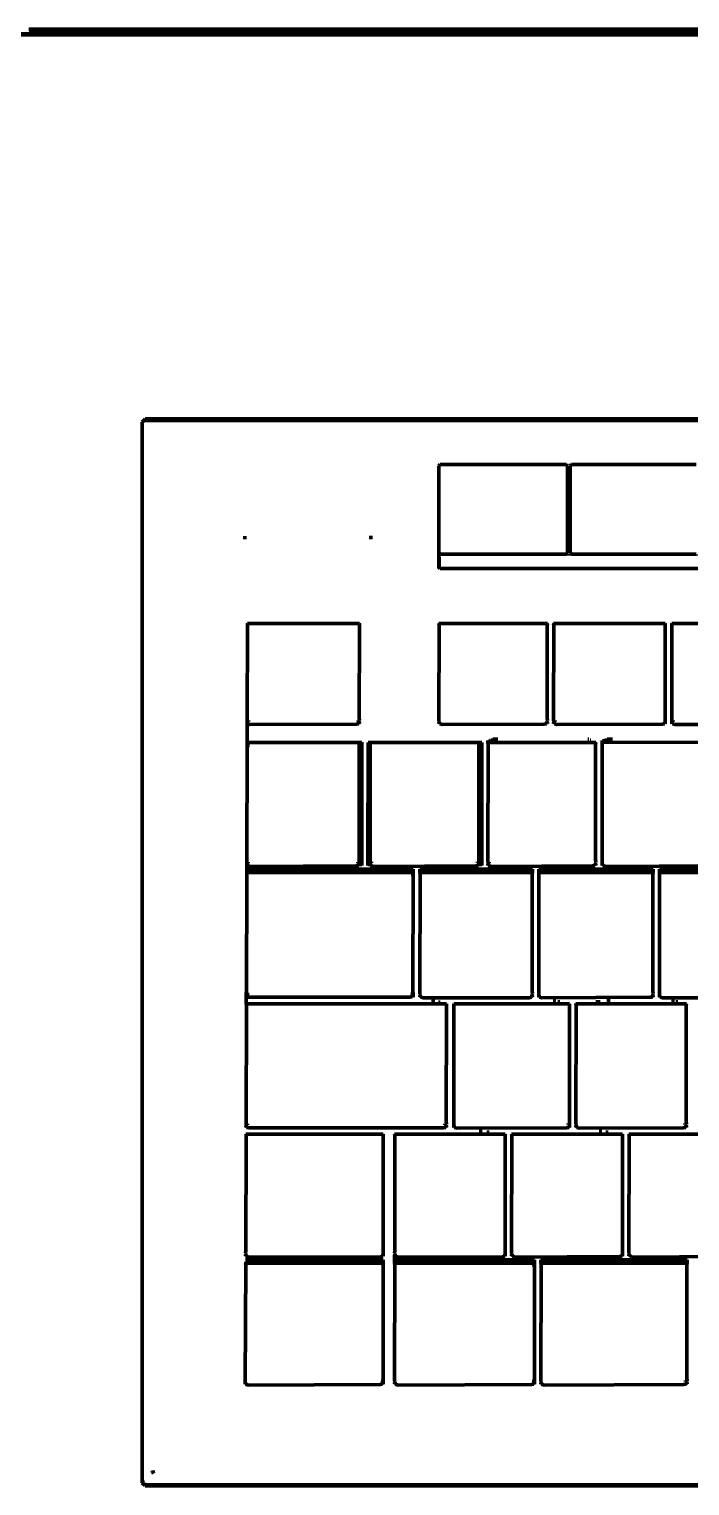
# Model space of a CAD drawing. Header units: millimetres. Extents: x 4307 to 31003, y 2809 to 20009.
# Drawn here: x 11150 to 11221.8, y 12631 to 12789.3 of the extents above; entities that cross this region are included whole.
import ezdxf

# ---------------------------------------------------------------- set-up
doc = ezdxf.new("R2010")
doc.units = ezdxf.units.MM
doc.layers.add('ProfileEdges', color=7, linetype='Continuous')

msp = doc.modelspace()

# ---------------------------------------------------------------- linework, layer by layer
for p, q in [((11194.7, 12732.13), (11194.7, 12732.23)), ((11396.47, 12732.13), (11194.7, 12732.13)), ((11194.7, 12731.94), (11194.7, 12730.8)), ((11194.7, 12730.8), (11396.47, 12730.8)), ((11173.7, 12713.79), (11173.79, 12713.79)), ((11173.71, 12714.13), (11174.05, 12714.13)), ((11173.79, 12713.79), (11185.58, 12713.75)), ((11185.58, 12714.13), (11185.92, 12714.13)), ((11185.83, 12713.79), (11185.92, 12713.79)), ((11194.56, 12714.13), (11194.65, 12714.13)), ((11194.65, 12713.79), (11194.56, 12713.79)), ((11205.99, 12713.75), (11194.65, 12713.79)), ((11206.25, 12714.13), (11206.34, 12714.13)), ((11206.34, 12713.79), (11206.25, 12713.79)), ((11207.02, 12714.13), (11207.36, 12714.13)), ((11207.11, 12713.79), (11207.02, 12713.79)), ((11218.82, 12713.75), (11207.11, 12713.79)), ((11219.08, 12714.13), (11219.16, 12714.13)), ((11219.16, 12713.79), (11219.08, 12713.79)), ((11219.85, 12714.13), (11220.19, 12714.13)), ((11219.93, 12713.79), (11219.85, 12713.79)), ((11231.95, 12713.75), (11219.93, 12713.79)), ((11173.66, 12698.73), (11174, 12698.73)), ((11173.66, 12698.39), (11173.74, 12698.39)), ((11173.74, 12698.39), (11174, 12698.39)), ((11185.55, 12698.73), (11185.87, 12698.73)), ((11185.55, 12698.39), (11185.81, 12698.39)), ((11185.81, 12698.39), (11186.16, 12698.39)), ((11185.87, 12698.73), (11186.16, 12698.73)), ((11187.09, 12698.73), (11186.84, 12698.73)), ((11186.84, 12698.39), (11187.15, 12698.39)), ((11187.41, 12698.73), (11187.09, 12698.73)), ((11187.15, 12698.39), (11187.41, 12698.39)), ((11198.9, 12698.73), (11198.58, 12698.73)), ((11198.58, 12698.39), (11198.83, 12698.39)), ((11198.83, 12698.39), (11199.2, 12698.39)), ((11199.2, 12698.73), (11198.9, 12698.73)), ((11199.87, 12698.73), (11200.21, 12698.73)), ((11199.95, 12698.39), (11199.87, 12698.39)), ((11200.21, 12698.39), (11199.95, 12698.39)), ((11211.51, 12698.39), (11211.25, 12698.39)), ((11211.51, 12698.73), (11211.6, 12698.73)), ((11211.6, 12698.39), (11211.51, 12698.39)), ((11212.28, 12698.39), (11212.37, 12698.39)), ((11173.62, 12684.44), (11173.69, 12684.44)), ((11173.69, 12684.44), (11173.96, 12684.44)), ((11191.67, 12684.44), (11191.74, 12684.44)), ((11192.49, 12684.44), (11192.58, 12684.44)), ((11205.48, 12684.44), (11205.4, 12684.44)), ((11217.83, 12684.44), (11217.75, 12684.44)), ((11173.61, 12684.1), (11173.7, 12684.1)), ((11191.61, 12684.12), (11191.74, 12684.1)), ((11192.49, 12684.1), (11192.58, 12684.1)), ((11192.58, 12684.1), (11204.63, 12684.1)), ((11204.63, 12684.1), (11204.71, 12684.1)), ((11205.4, 12684.1), (11205.48, 12684.1)), ((11205.48, 12684.1), (11217.49, 12684.07)), ((11217.75, 12684.1), (11217.83, 12684.1)), ((11218.52, 12684.1), (11218.6, 12684.1)), ((11218.6, 12684.1), (11231.01, 12684.1)), ((11173.57, 12669.93), (11173.66, 12669.93)), ((11173.66, 12670.27), (11173.92, 12670.27)), ((11195.03, 12670.27), (11195.37, 12670.27)), ((11195.28, 12669.93), (11195.37, 12669.93)), ((11196.16, 12669.93), (11196.25, 12669.93)), ((11196.25, 12669.93), (11208.42, 12669.9)), ((11208.76, 12670.27), (11208.42, 12670.27)), ((11208.68, 12669.93), (11208.76, 12669.93)), ((11209.53, 12670.27), (11209.45, 12670.27)), ((11209.45, 12669.93), (11209.53, 12669.93)), ((11209.53, 12669.93), (11221.11, 12669.9)), ((11221.45, 12670.27), (11221.11, 12670.27)), ((11221.37, 12669.93), (11221.45, 12669.93)), ((11173.53, 12656.27), (11173.62, 12656.27)), ((11173.53, 12655.94), (11173.62, 12655.94)), ((11173.62, 12655.94), (11173.87, 12655.94)), ((11188.17, 12655.94), (11188.42, 12655.94)), ((11188.42, 12655.94), (11188.51, 12655.94)), ((11189.82, 12656.27), (11189.74, 12656.27)), ((11189.74, 12655.94), (11189.82, 12655.94)), ((11189.82, 12655.94), (11190.08, 12655.94)), ((11201.42, 12655.94), (11201.68, 12655.94)), ((11201.77, 12656.27), (11201.68, 12656.27)), ((11201.68, 12655.94), (11201.77, 12655.94)), ((11202.54, 12656.27), (11202.45, 12656.27)), ((11202.45, 12655.94), (11202.54, 12655.94)), ((11214.18, 12655.94), (11214.44, 12655.94)), ((11214.52, 12656.27), (11214.44, 12656.27)), ((11214.44, 12655.94), (11214.52, 12655.94)), ((11215.3, 12656.27), (11215.21, 12656.27)), ((11215.21, 12655.94), (11215.3, 12655.94)), ((11173.49, 12642.02), (11173.57, 12642.02)), ((11173.57, 12642.02), (11188.17, 12641.98)), ((11188.38, 12642.03), (11188.51, 12642.02)), ((11188.44, 12642.35), (11188.51, 12642.35)), ((11189.82, 12642.35), (11189.74, 12642.35)), ((11189.74, 12642.02), (11189.82, 12642.02)), ((11189.82, 12642.02), (11204.61, 12641.98)), ((11204.82, 12642.03), (11204.95, 12642.02)), ((11204.95, 12642.35), (11204.87, 12642.35)), ((11205.72, 12642.35), (11205.64, 12642.35)), ((11205.64, 12642.02), (11205.72, 12642.02)), ((11205.72, 12642.02), (11221.18, 12641.98)), ((11221.52, 12642.35), (11221.18, 12642.35)), ((11221.43, 12642.02), (11221.52, 12642.02)), ((11163.35, 12632.49), (11163.35, 12632.45)), ((11163.35, 12632.45), (11163.4, 12632.46)), ((11163.35, 12632.45), (11163.37, 12632.26)), ((11163.4, 12632.46), (11163.5, 12632.29)), ((11162.43, 12631.45), (11162.53, 12631.31)), ((11162.53, 12631.31), (11162.53, 12631.57)), ((11162.53, 12631.31), (11162.6, 12631.26))]:
    msp.add_line(p, q)
at = {"layer": 'ProfileEdges', "lineweight": 211}
for p, q in [((11150.02, 12788.8), (11135.76, 12788.76)), ((11150.04, 12788.66), (11135.78, 12788.62)), ((11616.73, 12789.29), (11149.97, 12789.27)), ((11150.01, 12788.93), (11168.42, 12788.95)), ((11168.43, 12788.82), (11150.02, 12788.8)), ((11635.09, 12788.66), (11150.04, 12788.66)), ((11168.42, 12788.95), (11168.41, 12789.05)), ((11168.41, 12789.05), (11616.71, 12789.05)), ((11168.42, 12788.95), (11168.43, 12788.82)), ((11168.42, 12788.95), (11189.59, 12788.95)), ((11162.3, 12746.58), (11162.47, 12746.77)), ((11162.3, 12746.58), (11162.3, 12631.3)), ((11162.64, 12746.95), (11162.47, 12746.77)), ((11162.47, 12746.77), (11461.69, 12746.77)), ((11461.52, 12746.95), (11162.64, 12746.95)), ((11194.56, 12741.84), (11194.7, 12741.98)), ((11194.56, 12732.82), (11194.56, 12741.84)), ((11208.41, 12741.98), (11194.7, 12741.98)), ((11208.54, 12741.84), (11208.41, 12741.98)), ((11208.54, 12732.57), (11208.54, 12741.84)), ((11208.82, 12741.84), (11208.95, 12741.98)), ((11208.82, 12732.82), (11208.82, 12741.84)), ((11222.52, 12741.98), (11208.95, 12741.98)), ((11173.46, 12734.19), (11173.46, 12733.86)), ((11187.16, 12734.21), (11187.16, 12733.86)), ((11194.56, 12732.82), (11194.56, 12732.38)), ((11194.56, 12732.38), (11194.7, 12732.23)), ((11194.56, 12731.25), (11194.56, 12732.38)), ((11194.7, 12732.23), (11208.41, 12732.23)), ((11208.41, 12732.57), (11208.54, 12732.57)), ((11208.41, 12732.23), (11208.54, 12732.38)), ((11208.54, 12732.57), (11208.82, 12732.57)), ((11208.54, 12732.38), (11208.54, 12732.57)), ((11208.82, 12732.57), (11208.82, 12732.82)), ((11208.82, 12732.57), (11208.82, 12732.38)), ((11208.95, 12732.23), (11208.82, 12732.38)), ((11208.95, 12732.23), (11222.52, 12732.23)), ((11194.56, 12731.25), (11194.56, 12731.14)), ((11194.56, 12730.82), (11194.56, 12731.14)), ((11194.56, 12730.82), (11194.7, 12730.67)), ((11194.56, 12730.72), (11194.56, 12730.82)), ((11396.47, 12730.67), (11194.7, 12730.67)), ((11173.73, 12714.43), (11173.74, 12724.22)), ((11173.79, 12724.69), (11173.74, 12724.69)), ((11173.74, 12724.69), (11173.76, 12724.58)), ((11173.76, 12724.58), (11173.74, 12724.22)), ((11173.76, 12724.58), (11173.79, 12724.69)), ((11185.88, 12724.69), (11173.79, 12724.69)), ((11185.91, 12724.58), (11185.88, 12724.69)), ((11185.93, 12724.69), (11185.88, 12724.69)), ((11185.9, 12714.43), (11185.91, 12724.2)), ((11185.91, 12724.58), (11185.93, 12724.69)), ((11185.91, 12724.2), (11185.91, 12724.58)), ((11194.56, 12724.69), (11194.61, 12724.69)), ((11194.58, 12724.58), (11194.56, 12724.69)), ((11194.58, 12724.58), (11194.56, 12714.13)), ((11194.58, 12724.58), (11194.61, 12724.69)), ((11194.61, 12724.69), (11206.29, 12724.69)), ((11206.29, 12724.69), (11206.32, 12724.58)), ((11206.29, 12724.69), (11206.34, 12724.69)), ((11206.32, 12724.58), (11206.34, 12724.69)), ((11206.32, 12724.58), (11206.32, 12714.43)), ((11207.02, 12724.69), (11207.08, 12724.71)), ((11207.02, 12724.69), (11207.04, 12724.58)), ((11207.04, 12724.58), (11207.02, 12714.13)), ((11207.04, 12724.58), (11207.08, 12724.71)), ((11207.08, 12724.71), (11219.11, 12724.69)), ((11219.11, 12724.69), (11219.14, 12724.58)), ((11219.11, 12724.69), (11219.16, 12724.69)), ((11219.16, 12724.69), (11219.14, 12724.58)), ((11219.14, 12724.58), (11219.14, 12714.43)), ((11219.85, 12724.69), (11219.92, 12724.69)), ((11219.87, 12724.58), (11219.85, 12724.69)), ((11219.87, 12724.58), (11219.85, 12714.13)), ((11219.92, 12724.69), (11219.87, 12724.58)), ((11219.92, 12724.69), (11232.19, 12724.69)), ((11173.73, 12714.43), (11173.71, 12714.13)), ((11185.9, 12714.43), (11185.92, 12714.13)), ((11206.32, 12714.43), (11206.34, 12714.13)), ((11219.14, 12714.43), (11219.16, 12714.13)), ((11173.73, 12714.05), (11173.7, 12713.79)), ((11173.7, 12713.79), (11173.7, 12711.77)), ((11173.71, 12714.13), (11173.73, 12714.05)), ((11173.73, 12714.05), (11173.79, 12713.79)), ((11174.05, 12713.7), (11173.79, 12713.79)), ((11185.58, 12713.75), (11174.05, 12713.7)), ((11185.58, 12713.75), (11185.83, 12713.79)), ((11185.83, 12713.79), (11185.9, 12714.05)), ((11185.9, 12714.05), (11185.92, 12714.13)), ((11185.92, 12713.79), (11185.9, 12714.05)), ((11194.56, 12714.13), (11194.58, 12714.05)), ((11194.56, 12713.79), (11194.58, 12714.05)), ((11194.65, 12713.79), (11194.58, 12714.05)), ((11194.9, 12713.7), (11194.65, 12713.79)), ((11205.99, 12713.75), (11194.9, 12713.7)), ((11205.99, 12713.75), (11206.25, 12713.79)), ((11206.25, 12713.79), (11206.32, 12714.05)), ((11206.32, 12714.05), (11206.34, 12714.13)), ((11206.32, 12714.05), (11206.34, 12713.79)), ((11207.04, 12714.05), (11207.02, 12714.13)), ((11207.02, 12713.79), (11207.04, 12714.05)), ((11207.11, 12713.79), (11207.04, 12714.05)), ((11207.36, 12713.7), (11207.11, 12713.79)), ((11218.82, 12713.75), (11207.36, 12713.7)), ((11218.82, 12713.75), (11219.08, 12713.79)), ((11219.14, 12714.05), (11219.08, 12713.79)), ((11219.16, 12714.13), (11219.14, 12714.05)), ((11219.14, 12714.05), (11219.16, 12713.79)), ((11219.85, 12714.13), (11219.87, 12714.05)), ((11219.85, 12713.79), (11219.87, 12714.05)), ((11219.93, 12713.79), (11219.87, 12714.05)), ((11220.19, 12713.7), (11219.93, 12713.79)), ((11231.95, 12713.75), (11220.19, 12713.7)), ((11173.72, 12711.66), (11173.66, 12698.73)), ((11173.75, 12711.77), (11173.7, 12711.77)), ((11173.7, 12711.77), (11173.72, 12711.66)), ((11173.75, 12711.77), (11173.72, 12711.66)), ((11173.78, 12711.77), (11173.75, 12711.77)), ((11173.78, 12711.77), (11173.78, 12711.58)), ((11185.87, 12711.77), (11173.78, 12711.77)), ((11173.78, 12711.58), (11173.78, 12711.27)), ((11186.19, 12711.78), (11185.87, 12711.77)), ((11185.87, 12711.77), (11185.89, 12711.66)), ((11185.87, 12699.03), (11185.89, 12711.28)), ((11185.89, 12711.66), (11185.89, 12711.28)), ((11186.16, 12698.73), (11186.19, 12711.78)), ((11186.87, 12711.77), (11186.84, 12698.73)), ((11187.14, 12711.77), (11186.87, 12711.77)), ((11187.14, 12711.77), (11187.09, 12711.66)), ((11187.09, 12711.66), (11187.09, 12698.73)), ((11198.87, 12711.77), (11187.14, 12711.77)), ((11198.87, 12711.77), (11198.9, 12711.66)), ((11199.22, 12711.77), (11198.87, 12711.77)), ((11198.9, 12698.73), (11198.9, 12711.66)), ((11199.2, 12698.73), (11199.22, 12711.77)), ((11199.87, 12711.96), (11199.87, 12711.77)), ((11199.87, 12711.77), (11199.94, 12711.77)), ((11199.89, 12711.66), (11199.87, 12711.77)), ((11199.89, 12711.66), (11199.87, 12698.73)), ((11199.94, 12711.77), (11199.89, 12711.66)), ((11199.94, 12711.77), (11211.55, 12711.77)), ((11200, 12711.9), (11199.95, 12711.8)), ((11200.21, 12712.01), (11200, 12711.9)), ((11200.63, 12712.01), (11200.21, 12712.01)), ((11200.94, 12712.11), (11200.4, 12712.11)), ((11210.84, 12712.11), (11210.72, 12712.11)), ((11211.06, 12712.01), (11210.98, 12712.01)), ((11211.54, 12711.8), (11211.55, 12711.77)), ((11211.55, 12711.77), (11211.57, 12711.66)), ((11211.55, 12711.77), (11211.6, 12711.77)), ((11211.6, 12711.77), (11211.57, 12711.66)), ((11211.57, 12711.66), (11211.57, 12699.03)), ((11212.28, 12711.96), (11212.28, 12711.77)), ((11212.33, 12711.77), (11212.28, 12711.77)), ((11212.3, 12711.66), (11212.28, 12711.77)), ((11212.28, 12698.73), (11212.3, 12711.28)), ((11212.33, 12711.77), (11212.3, 12711.66)), ((11212.3, 12711.66), (11212.3, 12711.28)), ((11212.37, 12711.92), (11212.33, 12711.77)), ((11224.61, 12711.8), (11212.33, 12711.77)), ((11212.37, 12711.92), (11212.62, 12712.01)), ((11213.09, 12712.01), (11212.62, 12712.01)), ((11212.85, 12712.11), (11213.42, 12712.11)), ((11173.66, 12698.73), (11173.68, 12698.65)), ((11173.68, 12698.65), (11173.66, 12698.39)), ((11173.66, 12697.98), (11173.66, 12698.39)), ((11173.74, 12698.39), (11173.68, 12698.65)), ((11174, 12698.3), (11173.74, 12698.39)), ((11185.55, 12698.36), (11185.81, 12698.39)), ((11185.87, 12698.65), (11185.81, 12698.39)), ((11185.87, 12699.03), (11185.87, 12698.73)), ((11185.87, 12698.73), (11185.87, 12698.65)), ((11186.16, 12698.39), (11186.16, 12698.73)), ((11186.84, 12698.73), (11186.84, 12698.39)), ((11187.09, 12698.73), (11187.09, 12698.65)), ((11187.15, 12698.39), (11187.09, 12698.65)), ((11187.15, 12698.39), (11187.41, 12698.3)), ((11198.83, 12698.39), (11198.58, 12698.36)), ((11198.9, 12698.65), (11198.83, 12698.39)), ((11198.9, 12698.73), (11198.9, 12698.65)), ((11199.2, 12698.39), (11199.2, 12698.73)), ((11199.89, 12698.65), (11199.87, 12698.73)), ((11199.87, 12698.39), (11199.89, 12698.65)), ((11199.89, 12698.65), (11199.95, 12698.39)), ((11200.21, 12698.3), (11199.95, 12698.39)), ((11211.25, 12698.36), (11211.51, 12698.39)), ((11211.51, 12698.39), (11211.57, 12698.65)), ((11211.57, 12699.03), (11211.6, 12698.73)), ((11211.6, 12698.73), (11211.57, 12698.65)), ((11211.57, 12698.65), (11211.6, 12698.39)), ((11212.28, 12698.73), (11212.3, 12698.65)), ((11212.3, 12698.65), (11212.28, 12698.39)), ((11212.3, 12698.65), (11212.37, 12698.39)), ((11212.37, 12698.39), (11212.47, 12698.39)), ((11212.62, 12698.3), (11212.47, 12698.39)), ((11173.68, 12697.15), (11173.64, 12684.74)), ((11191.76, 12697.98), (11173.66, 12697.98)), ((11173.66, 12697.64), (11173.66, 12697.98)), ((11173.7, 12697.64), (11173.66, 12697.64)), ((11173.66, 12697.64), (11173.68, 12697.53)), ((11173.68, 12697.53), (11173.7, 12697.64)), ((11173.68, 12697.53), (11173.68, 12697.15)), ((11173.7, 12697.64), (11173.74, 12697.79)), ((11191.69, 12697.64), (11173.7, 12697.64)), ((11174, 12697.82), (11173.74, 12697.79)), ((11185.55, 12698.36), (11174, 12698.3)), ((11191.42, 12697.82), (11174, 12697.82)), ((11198.58, 12698.36), (11187.41, 12698.3)), ((11191.42, 12697.82), (11191.67, 12697.79)), ((11191.67, 12697.79), (11191.69, 12697.64)), ((11191.69, 12697.64), (11191.74, 12697.15)), ((11191.76, 12697.64), (11191.69, 12697.64)), ((11191.72, 12684.74), (11191.74, 12697.15)), ((11191.74, 12697.15), (11191.76, 12697.64)), ((11191.76, 12697.64), (11191.76, 12697.98)), ((11192.49, 12697.98), (11204.71, 12697.98)), ((11192.49, 12697.64), (11192.49, 12697.98)), ((11192.54, 12697.64), (11192.49, 12697.64)), ((11192.51, 12697.53), (11192.49, 12697.64)), ((11192.49, 12684.44), (11192.51, 12697.53)), ((11192.54, 12697.64), (11192.51, 12697.53)), ((11192.58, 12697.79), (11192.54, 12697.64)), ((11204.66, 12697.64), (11192.54, 12697.64)), ((11192.58, 12697.79), (11192.84, 12697.88)), ((11204.37, 12697.82), (11192.84, 12697.88)), ((11211.25, 12698.36), (11200.21, 12698.3)), ((11204.37, 12697.82), (11204.63, 12697.79)), ((11204.63, 12697.79), (11204.66, 12697.64)), ((11204.71, 12697.98), (11204.66, 12697.64)), ((11204.66, 12697.64), (11204.69, 12697.53)), ((11204.71, 12697.64), (11204.66, 12697.64)), ((11204.69, 12697.53), (11204.71, 12697.64)), ((11204.69, 12697.53), (11204.69, 12684.74)), ((11204.71, 12697.64), (11204.71, 12697.98)), ((11205.4, 12697.98), (11205.4, 12697.64)), ((11205.4, 12697.98), (11217.83, 12697.98)), ((11205.42, 12697.53), (11205.4, 12697.64)), ((11205.45, 12697.64), (11205.4, 12697.64)), ((11205.4, 12684.44), (11205.42, 12697.53)), ((11205.42, 12697.53), (11205.45, 12697.64)), ((11205.45, 12697.64), (11205.48, 12697.79)), ((11217.78, 12697.64), (11205.45, 12697.64)), ((11205.48, 12697.79), (11205.74, 12697.88)), ((11217.49, 12697.88), (11205.74, 12697.88)), ((11224.33, 12698.36), (11212.62, 12698.3)), ((11217.75, 12697.79), (11217.49, 12697.88)), ((11217.78, 12697.64), (11217.75, 12697.79)), ((11217.83, 12697.64), (11217.78, 12697.64)), ((11217.81, 12697.53), (11217.78, 12697.64)), ((11217.83, 12697.64), (11217.81, 12697.53)), ((11217.81, 12697.53), (11217.81, 12684.74)), ((11217.83, 12697.64), (11217.83, 12697.98)), ((11218.52, 12697.98), (11231.09, 12697.98)), ((11218.52, 12697.64), (11218.52, 12697.98)), ((11218.57, 12697.64), (11218.52, 12697.64)), ((11218.54, 12697.53), (11218.52, 12697.64)), ((11218.52, 12684.44), (11218.54, 12697.53)), ((11218.54, 12697.53), (11218.57, 12697.64)), ((11218.57, 12697.64), (11218.6, 12697.79)), ((11231.04, 12697.64), (11218.57, 12697.64)), ((11218.6, 12697.79), (11218.86, 12697.88)), ((11230.75, 12697.82), (11218.86, 12697.88)), ((11173.61, 12684.1), (11173.62, 12684.44)), ((11173.64, 12684.74), (11173.62, 12684.44)), ((11173.69, 12684.44), (11173.64, 12684.74)), ((11173.7, 12684.35), (11173.69, 12684.44)), ((11173.7, 12684.35), (11173.7, 12684.1)), ((11191.65, 12684.35), (11191.61, 12684.12)), ((11191.67, 12684.44), (11191.65, 12684.35)), ((11191.72, 12684.74), (11191.67, 12684.44)), ((11191.74, 12684.44), (11191.72, 12684.74)), ((11191.74, 12684.1), (11191.74, 12684.44)), ((11192.51, 12684.36), (11192.49, 12684.44)), ((11192.49, 12684.1), (11192.51, 12684.36)), ((11192.51, 12684.36), (11192.58, 12684.1)), ((11204.63, 12684.1), (11204.69, 12684.36)), ((11204.69, 12684.74), (11204.71, 12684.44)), ((11204.71, 12684.44), (11204.69, 12684.36)), ((11204.71, 12684.1), (11204.69, 12684.36)), ((11205.42, 12684.36), (11205.4, 12684.44)), ((11205.4, 12684.1), (11205.42, 12684.36)), ((11205.42, 12684.36), (11205.48, 12684.1)), ((11217.75, 12684.1), (11217.81, 12684.36)), ((11217.81, 12684.74), (11217.83, 12684.44)), ((11217.81, 12684.36), (11217.83, 12684.44)), ((11217.83, 12684.1), (11217.81, 12684.36)), ((11218.54, 12684.36), (11218.52, 12684.44)), ((11218.54, 12684.36), (11218.52, 12684.1)), ((11218.54, 12684.36), (11218.6, 12684.1)), ((11173.59, 12670.19), (11173.63, 12683.23)), ((11173.61, 12683.35), (11173.61, 12684.1)), ((11173.66, 12683.35), (11173.61, 12683.35)), ((11173.61, 12683.35), (11173.63, 12683.23)), ((11173.66, 12683.35), (11173.63, 12683.23)), ((11195.33, 12683.36), (11173.66, 12683.35)), ((11173.7, 12684.1), (11173.96, 12684.07)), ((11191.4, 12684.07), (11173.96, 12684.07)), ((11191.4, 12684.07), (11191.61, 12684.12)), ((11192.58, 12684.1), (11192.84, 12684.01)), ((11204.37, 12684.01), (11192.84, 12684.01)), ((11194.1, 12683.69), (11193.76, 12683.69)), ((11194.69, 12683.53), (11194.51, 12683.53)), ((11195.33, 12683.36), (11195.37, 12683.23)), ((11195.39, 12683.35), (11195.33, 12683.36)), ((11195.35, 12670.57), (11195.37, 12682.86)), ((11195.37, 12683.23), (11195.39, 12683.35)), ((11195.37, 12682.86), (11195.37, 12683.23)), ((11196.21, 12683.36), (11196.16, 12683.35)), ((11196.18, 12683.23), (11196.16, 12683.35)), ((11196.16, 12670.27), (11196.18, 12683.23)), ((11196.18, 12683.23), (11196.21, 12683.36)), ((11208.71, 12683.36), (11196.21, 12683.36)), ((11204.63, 12684.1), (11204.37, 12684.01)), ((11205.74, 12684.01), (11205.48, 12684.1)), ((11217.49, 12684.07), (11205.74, 12684.01)), ((11206.96, 12683.69), (11207.26, 12683.69)), ((11207.7, 12683.59), (11207.49, 12683.59)), ((11208.74, 12683.23), (11208.71, 12683.36)), ((11208.76, 12683.35), (11208.71, 12683.36)), ((11208.76, 12683.35), (11208.74, 12683.23)), ((11208.74, 12683.23), (11208.74, 12670.57)), ((11209.45, 12683.41), (11209.45, 12683.35)), ((11209.5, 12683.35), (11209.45, 12683.35)), ((11209.47, 12683.23), (11209.45, 12683.35)), ((11209.45, 12670.27), (11209.47, 12683.23)), ((11209.47, 12683.23), (11209.5, 12683.35)), ((11209.5, 12683.35), (11209.51, 12683.41)), ((11221.4, 12683.36), (11209.5, 12683.35)), ((11212.09, 12683.59), (11211.62, 12683.59)), ((11212.8, 12683.69), (11213.18, 12683.69)), ((11217.75, 12684.1), (11217.49, 12684.07)), ((11218.6, 12684.1), (11218.86, 12684.01)), ((11230.75, 12684.01), (11218.86, 12684.01)), ((11219.84, 12683.69), (11220.15, 12683.69)), ((11220.53, 12683.59), (11220.31, 12683.59)), ((11221.43, 12683.23), (11221.4, 12683.36)), ((11221.45, 12683.35), (11221.4, 12683.36)), ((11221.45, 12683.35), (11221.43, 12683.23)), ((11221.43, 12683.23), (11221.43, 12670.57)), ((11173.59, 12670.19), (11173.57, 12669.93)), ((11173.59, 12670.19), (11173.66, 12669.93)), ((11173.66, 12669.93), (11173.92, 12669.9)), ((11195.02, 12669.9), (11195.28, 12669.93)), ((11195.35, 12670.19), (11195.28, 12669.93)), ((11195.35, 12670.57), (11195.37, 12670.27)), ((11195.35, 12670.19), (11195.37, 12670.27)), ((11195.37, 12669.93), (11195.35, 12670.19)), ((11196.16, 12670.27), (11196.18, 12670.19)), ((11196.18, 12670.19), (11196.16, 12669.93)), ((11196.18, 12670.19), (11196.25, 12669.93)), ((11196.51, 12669.84), (11196.25, 12669.93)), ((11208.42, 12669.9), (11208.68, 12669.93)), ((11208.74, 12670.19), (11208.68, 12669.93)), ((11208.74, 12670.57), (11208.76, 12670.27)), ((11208.76, 12670.27), (11208.74, 12670.19)), ((11208.76, 12669.93), (11208.74, 12670.19)), ((11209.47, 12670.19), (11209.45, 12670.27)), ((11209.45, 12669.93), (11209.47, 12670.19)), ((11209.47, 12670.19), (11209.53, 12669.93)), ((11209.53, 12669.93), (11209.79, 12669.84)), ((11221.37, 12669.93), (11221.11, 12669.9)), ((11221.43, 12670.19), (11221.37, 12669.93)), ((11221.43, 12670.57), (11221.45, 12670.27)), ((11221.45, 12670.27), (11221.43, 12670.19)), ((11221.45, 12669.93), (11221.43, 12670.19)), ((11173.55, 12656.57), (11173.59, 12668.69)), ((11173.62, 12669.18), (11173.57, 12669.18)), ((11173.57, 12669.18), (11173.59, 12669.06)), ((11173.59, 12669.06), (11173.62, 12669.18)), ((11173.59, 12668.69), (11173.59, 12669.06)), ((11188.46, 12669.18), (11173.62, 12669.18)), ((11195.02, 12669.9), (11173.92, 12669.9)), ((11188.49, 12669.06), (11188.46, 12669.18)), ((11188.51, 12669.18), (11188.46, 12669.18)), ((11188.49, 12669.06), (11188.51, 12669.18)), ((11188.49, 12656.2), (11188.49, 12669.06)), ((11189.76, 12669.06), (11189.74, 12669.18)), ((11189.81, 12669.18), (11189.74, 12669.18)), ((11189.81, 12669.18), (11189.76, 12669.06)), ((11189.76, 12669.06), (11189.76, 12656.57)), ((11201.71, 12669.19), (11189.81, 12669.18)), ((11208.42, 12669.9), (11196.51, 12669.84)), ((11198.92, 12669.52), (11199.27, 12669.52)), ((11200, 12669.42), (11199.75, 12669.42)), ((11201.71, 12669.19), (11201.74, 12669.06)), ((11201.77, 12669.18), (11201.71, 12669.19)), ((11201.77, 12669.18), (11201.74, 12669.06)), ((11201.74, 12669.06), (11201.74, 12656.57)), ((11202.5, 12669.19), (11202.45, 12669.18)), ((11202.47, 12669.06), (11202.45, 12669.18)), ((11202.45, 12656.27), (11202.47, 12669.06)), ((11202.47, 12669.06), (11202.5, 12669.19)), ((11214.47, 12669.19), (11202.5, 12669.19)), ((11221.11, 12669.9), (11209.79, 12669.84)), ((11211.96, 12669.52), (11212.26, 12669.52)), ((11212.93, 12669.42), (11212.71, 12669.42)), ((11214.47, 12669.19), (11214.5, 12669.06)), ((11214.52, 12669.18), (11214.47, 12669.19)), ((11214.52, 12669.18), (11214.5, 12669.06)), ((11214.5, 12669.06), (11214.5, 12656.57)), ((11215.26, 12669.19), (11215.21, 12669.18)), ((11215.23, 12669.06), (11215.21, 12669.18)), ((11215.21, 12656.27), (11215.23, 12669.06)), ((11215.23, 12669.06), (11215.26, 12669.19)), ((11227.67, 12669.2), (11215.26, 12669.19)), ((11173.53, 12656.27), (11173.55, 12656.57)), ((11173.55, 12656.2), (11173.53, 12656.27)), ((11173.55, 12656.2), (11173.53, 12655.94)), ((11173.62, 12655.94), (11173.55, 12656.2)), ((11173.62, 12655.94), (11173.87, 12655.84)), ((11188.17, 12655.84), (11173.87, 12655.84)), ((11188.17, 12655.84), (11188.42, 12655.94)), ((11188.49, 12656.2), (11188.42, 12655.94)), ((11188.51, 12655.94), (11188.49, 12656.2)), ((11189.76, 12656.57), (11189.74, 12656.27)), ((11189.76, 12656.2), (11189.74, 12656.27)), ((11189.74, 12655.94), (11189.76, 12656.2)), ((11189.74, 12655.94), (11189.74, 12655.52)), ((11189.76, 12656.2), (11189.82, 12655.94)), ((11189.82, 12655.94), (11190.08, 12655.84)), ((11201.42, 12655.84), (11190.08, 12655.84)), ((11201.68, 12655.94), (11201.42, 12655.84)), ((11201.68, 12655.94), (11201.74, 12656.2)), ((11201.74, 12656.57), (11201.77, 12656.27)), ((11201.77, 12656.27), (11201.74, 12656.2)), ((11201.77, 12655.94), (11201.74, 12656.2)), ((11202.45, 12656.27), (11202.47, 12656.2)), ((11202.47, 12656.2), (11202.45, 12655.94)), ((11202.54, 12655.94), (11202.47, 12656.2)), ((11202.54, 12655.94), (11202.64, 12655.94)), ((11202.64, 12655.94), (11202.79, 12655.84)), ((11214.18, 12655.9), (11202.79, 12655.84)), ((11214.44, 12655.94), (11214.18, 12655.9)), ((11214.44, 12655.94), (11214.5, 12656.2)), ((11214.5, 12656.57), (11214.52, 12656.27)), ((11214.52, 12656.27), (11214.5, 12656.2)), ((11214.52, 12655.94), (11214.5, 12656.2)), ((11215.23, 12656.2), (11215.21, 12656.27)), ((11215.23, 12656.2), (11215.21, 12655.94)), ((11215.3, 12655.94), (11215.23, 12656.2)), ((11215.3, 12655.94), (11215.4, 12655.94)), ((11215.55, 12655.84), (11215.4, 12655.94)), ((11227.44, 12655.9), (11215.55, 12655.84)), ((11173.55, 12655.07), (11173.51, 12642.28)), ((11188.51, 12655.52), (11173.53, 12655.52)), ((11173.58, 12655.19), (11173.53, 12655.19)), ((11173.53, 12655.19), (11173.55, 12655.07)), ((11173.55, 12655.07), (11173.58, 12655.19)), ((11173.58, 12655.19), (11173.61, 12655.33)), ((11188.44, 12655.19), (11173.58, 12655.19)), ((11173.87, 12655.42), (11173.61, 12655.33)), ((11188.17, 12655.42), (11173.87, 12655.42)), ((11188.17, 12655.42), (11188.42, 12655.33)), ((11188.42, 12655.33), (11188.44, 12655.19)), ((11188.44, 12655.19), (11188.49, 12654.69)), ((11188.51, 12655.19), (11188.44, 12655.19)), ((11188.51, 12655.19), (11188.49, 12654.69)), ((11188.49, 12642.66), (11188.49, 12654.69)), ((11188.51, 12655.19), (11188.51, 12655.52)), ((11189.74, 12655.52), (11204.95, 12655.52)), ((11189.74, 12655.19), (11189.74, 12655.52)), ((11189.81, 12655.19), (11189.74, 12655.19)), ((11189.76, 12655.07), (11189.74, 12655.19)), ((11189.76, 12655.07), (11189.74, 12642.35)), ((11189.81, 12655.19), (11189.76, 12655.07)), ((11189.86, 12655.31), (11189.81, 12655.19)), ((11204.87, 12655.19), (11189.81, 12655.19)), ((11190.08, 12655.42), (11189.86, 12655.31)), ((11204.61, 12655.42), (11190.08, 12655.42)), ((11204.87, 12655.33), (11204.61, 12655.42)), ((11204.87, 12655.33), (11204.87, 12655.19)), ((11204.95, 12655.19), (11204.87, 12655.19)), ((11204.87, 12655), (11204.87, 12655.19)), ((11204.87, 12655), (11204.93, 12654.69)), ((11204.95, 12655.19), (11204.93, 12654.69)), ((11204.93, 12642.66), (11204.93, 12654.69)), ((11204.95, 12655.19), (11204.95, 12655.52)), ((11205.64, 12655.52), (11205.64, 12655.19)), ((11205.64, 12655.52), (11221.52, 12655.52)), ((11205.69, 12655.19), (11205.64, 12655.19)), ((11205.66, 12655.07), (11205.64, 12655.19)), ((11205.64, 12642.35), (11205.66, 12655.07)), ((11205.66, 12655.07), (11205.69, 12655.19)), ((11205.69, 12655.19), (11205.72, 12655.33)), ((11221.47, 12655.19), (11205.69, 12655.19)), ((11205.98, 12655.37), (11205.72, 12655.33)), ((11221.18, 12655.37), (11205.98, 12655.37)), ((11221.43, 12655.33), (11221.18, 12655.37)), ((11221.43, 12655.33), (11221.47, 12655.19)), ((11221.47, 12655.19), (11221.5, 12655.07)), ((11221.52, 12655.19), (11221.47, 12655.19)), ((11221.52, 12655.19), (11221.5, 12655.07)), ((11221.5, 12655.07), (11221.5, 12642.66)), ((11221.52, 12655.19), (11221.52, 12655.52)), ((11173.51, 12642.28), (11173.49, 12642.02)), ((11173.57, 12642.02), (11173.51, 12642.28)), ((11173.83, 12641.93), (11173.57, 12642.02)), ((11188.17, 12641.98), (11173.83, 12641.93)), ((11188.17, 12641.98), (11188.38, 12642.03)), ((11188.42, 12642.26), (11188.38, 12642.03)), ((11188.42, 12642.26), (11188.44, 12642.35)), ((11188.44, 12642.35), (11188.49, 12642.66)), ((11188.49, 12642.66), (11188.51, 12642.35)), ((11188.51, 12642.02), (11188.51, 12642.35)), ((11189.74, 12642.35), (11189.76, 12642.28)), ((11189.76, 12642.28), (11189.74, 12642.02)), ((11189.76, 12642.28), (11189.82, 12642.02)), ((11190.08, 12641.93), (11189.82, 12642.02)), ((11204.61, 12641.98), (11190.08, 12641.93)), ((11204.61, 12641.98), (11204.82, 12642.03)), ((11204.87, 12642.26), (11204.82, 12642.03)), ((11204.87, 12642.35), (11204.93, 12642.66)), ((11204.87, 12642.26), (11204.87, 12642.35)), ((11204.93, 12642.66), (11204.95, 12642.35)), ((11204.95, 12642.02), (11204.95, 12642.35)), ((11205.64, 12642.35), (11205.66, 12642.28)), ((11205.66, 12642.28), (11205.64, 12642.02)), ((11205.72, 12642.02), (11205.66, 12642.28)), ((11205.98, 12641.93), (11205.72, 12642.02)), ((11221.18, 12641.98), (11205.98, 12641.93)), ((11221.43, 12642.02), (11221.18, 12641.98)), ((11221.5, 12642.28), (11221.43, 12642.02)), ((11221.5, 12642.66), (11221.52, 12642.35)), ((11221.5, 12642.28), (11221.52, 12642.35)), ((11221.52, 12642.02), (11221.5, 12642.28)), ((11163.4, 12632.54), (11163.4, 12632.46)), ((11163.51, 12632.42), (11163.4, 12632.46)), ((11163.51, 12632.66), (11163.51, 12632.42)), ((11163.51, 12632.42), (11163.55, 12632.33)), ((11162.47, 12631.11), (11162.3, 12631.3)), ((11162.32, 12631.33), (11162.49, 12631.14)), ((11162.51, 12631.11), (11162.47, 12631.11)), ((11162.51, 12631.11), (11162.64, 12630.97)), ((11162.73, 12631.11), (11162.51, 12631.11)), ((11162.64, 12630.97), (11461.52, 12630.97)), ((11162.73, 12631.11), (11162.76, 12631.08)), ((11162.76, 12631.08), (11461.4, 12631.08))]:
    msp.add_line(p, q, dxfattribs=at)

doc.saveas('drawing.dxf')
